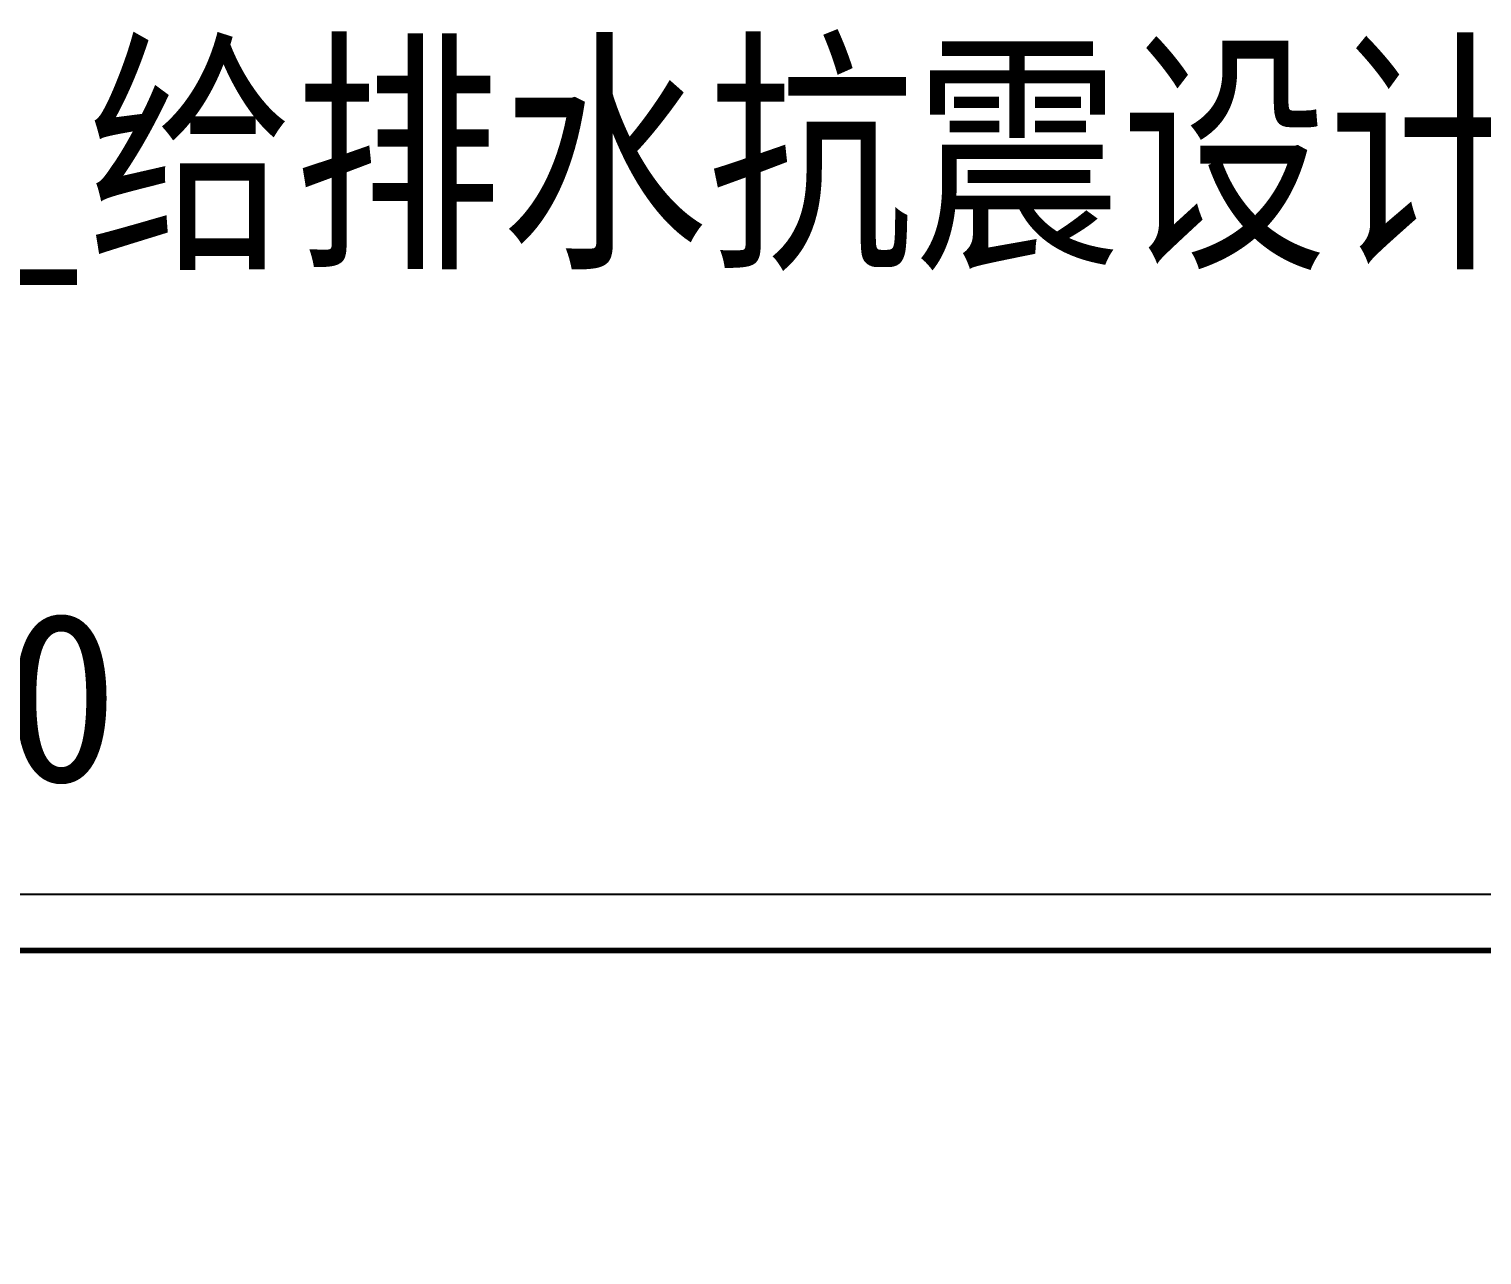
# Model space of a CAD drawing. Extents: x 27938 to 1042331, y -235042 to 1535213.
# Drawn here: x 682248 to 708052, y 695450 to 717213 of the extents above; entities that cross this region are included whole.
import ezdxf

# ---------------------------------------------------------------- set-up
doc = ezdxf.new("R2010")
doc.units = 0
doc.header["$LTSCALE"] = 1000
doc.header["$MEASUREMENT"] = 0
doc.layers.add('yichutu', color=7, linetype='Continuous', true_color=0xffffff, plot=False)
doc.layers.add('图框', color=140, linetype='Continuous')
doc.layers.add('导图字', color=7, linetype='Continuous')
doc.styles.add('_TCH_LABEL', font='simhei.ttf')
doc.styles.add('黑体', font='simhei.ttf')

# ---------------------------------------------------------------- blocks, each defined once
blk = doc.blocks.new('TK')
at = {"layer": '图框'}
blk.add_lwpolyline([(465375, 548714), (549475, 548714), (549475, 489314), (465375, 489314)], close=True, dxfattribs=at)
blk.add_lwpolyline([(465375, 548714), (549475, 548714), (549475, 489314), (465375, 489314)], close=True, dxfattribs=at)
at = {"layer": '图框', "const_width": 100}
blk.add_lwpolyline([(548475, 490314), (548475, 547714), (467875, 547714), (467875, 490314)], close=True, dxfattribs=at)
blk = doc.blocks.new('yct-841-594-84100-59399.9999999999-100-1000.0')
at = {"layer": 'yichutu', "color": 7, "true_color": 0xffffff}
blk.add_lwpolyline([(0, 0), (0, 59400), (84100, 59400), (84100, 0)], close=True, dxfattribs=at)
at = {"layer": 'yichutu', "color": 7, "true_color": 0xffffff, "style": '_TCH_LABEL'}
blk.add_text('A1 1:100', height=3000, dxfattribs=at).set_placement((0, 61400))

msp = doc.modelspace()

# ---------------------------------------------------------------- block references
msp.add_blockref('TK', (202139.1, 153143.3))
at = {"layer": 'yichutu'}
msp.add_blockref('yct-841-594-84100-59399.9999999999-100-1000.0', (667514.1, 642457), dxfattribs=at)

# ---------------------------------------------------------------- texts
at = {"layer": '导图字', "color": 1, "style": '黑体', "width": 0.8}
msp.add_text('水施_05_给排水抗震设计说明及支架安装示意图_A1', height=3364.726, dxfattribs=at).set_placement((668615.1, 713317))

doc.saveas('drawing.dxf')
